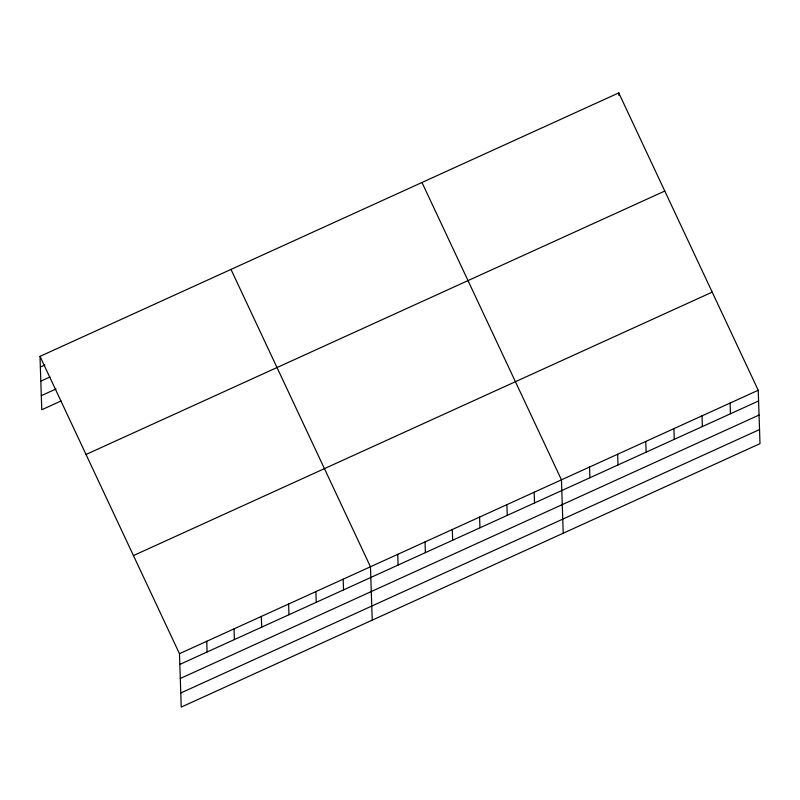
<?xml version="1.0" encoding="UTF-8"?>
<svg xmlns="http://www.w3.org/2000/svg" width="800" height="800" viewBox="0 0 800 800"><rect width="100%" height="100%" fill="white"/><g stroke="black" fill="none" stroke-linecap="round" stroke-linejoin="round"><path stroke-width="1.2" d="M40 356.36L618.76 92.91L758.23 390.26L760 443.64L181.24 707.09L179.47 653.7L40 356.36L41.77 409.74L61.1 400.95M40.36 367.07L44.9 365M40.82 381.15L49.92 377.01M41.3 395.66L56.08 388.94M86.02 454.48L664.79 191.04M133.44 555.58L712.2 292.13M179.47 653.7L758.23 390.26M179.82 664.41L758.58 400.97M180.29 678.49L759.05 415.05M180.77 693L759.53 429.56M421.98 182.49L561.45 479.83L563.22 533.21M230.99 269.42L370.46 566.77L372.23 620.15M730.12 403.05L730.47 413.76M702.01 415.85L702.36 426.56M673.9 428.64L674.25 439.35M645.78 441.44L646.14 452.15M618.76 92.91L618.84 95.29M617.67 454.24L618.03 464.95M589.56 467.03L589.92 477.74M534.17 492.25L534.52 502.96M506.88 504.67L507.24 515.38M479.6 517.09L479.95 527.8M452.31 529.51L452.67 540.22M425.03 541.93L425.38 552.64M397.74 554.35L398.1 565.06M343.17 579.18L343.53 589.9M315.89 591.6L316.25 602.31M288.61 604.02L288.96 614.73M261.32 616.44L261.68 627.15M234.04 628.86L234.39 639.57M206.75 641.28L207.11 651.99"/></g></svg>
